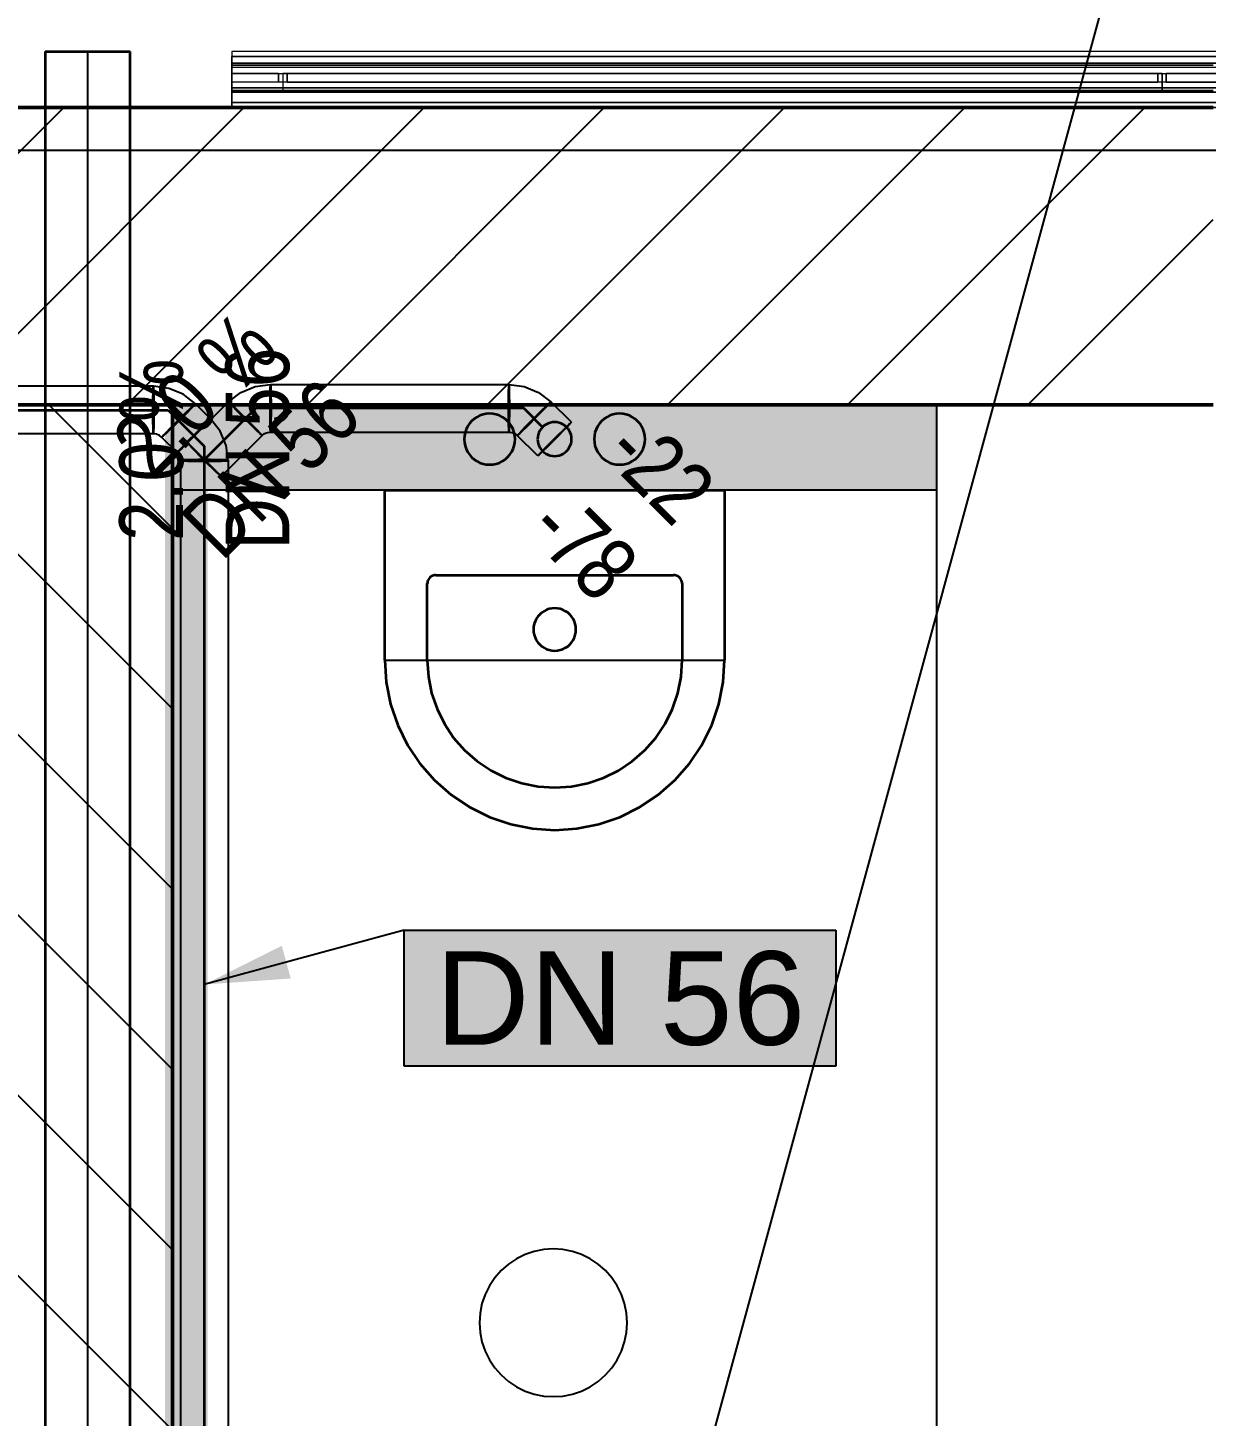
# Model space of a CAD drawing. Extents: x 0 to 756, y -25 to 420.
# Drawn here: x 257.2 to 284.95, y 352.78 to 385.45 of the extents above; entities that cross this region are included whole.
import ezdxf
from ezdxf.lldxf.tags import DXFTag

# ---------------------------------------------------------------- set-up
doc = ezdxf.new("R2010")
doc.units = 0
doc.layers.get('0').update_dxf_attribs({"lineweight": 25})
doc.layers.get('DEFPOINTS').update_dxf_attribs({"lineweight": 25})
for name, color, linetype, lineweight in [('A_Aussenwand', 7, 'Continuous', 25), ('A_Innenwand', 7, 'Continuous', 25), ('ALLGEMEIN01', 7, 'Continuous', 13), ('ALLGEMEIN03', 7, 'Continuous', 25), ('DESIGN', 7, 'Continuous', 18), ('L_Text', 7, 'Continuous', 25), ('VERSCHATTUNG', 7, 'Continuous', 13), ('WAND_HOLZ_NICHT_TRAGEND', 7, 'Continuous', 13), ('WAND_HOLZ_TRAGEND', 7, 'Continuous', 13), ('X_Text', 7, 'Continuous', 25)]:
    doc.layers.add(name, color=color, linetype=linetype, lineweight=lineweight)
for name, color, linetype, lineweight, true_color in [('A_Geschossdecke', 7, 'Continuous', 25, 0x008080), ('H_Heizung', 1, 'Continuous', 25, 0xff0000), ('L_Fortluft', 7, 'Continuous', 35, 0x993300), ('S_Einrichtung', 7, 'Continuous', 35, 0x9dff9d), ('S_Kaltwasser', 3, 'Continuous', 35, 0x00ff00), ('S_Schmutzwasser', 7, 'Continuous', 35, 0x808040), ('S_Warmwasser', 1, 'fein_strichliert', 35, 0xff0000)]:
    doc.layers.add(name, color=color, linetype=linetype, lineweight=lineweight, true_color=true_color)
doc.styles.get("Standard").update_dxf_attribs({"font": 'arial.ttf'})
tags = doc.linetypes.add('fein_strichliert', pattern=[4, 1, -2, 1]).pattern_tags.tags
tags[8:9] = [DXFTag(74, 4), DXFTag(75, 0), DXFTag(340, '0'), DXFTag(46, 0.0), DXFTag(50, 0.0), DXFTag(44, 0.0), DXFTag(45, 0.0)]
tags[6:7] = [DXFTag(74, 4), DXFTag(75, 0), DXFTag(340, '0'), DXFTag(46, 0.0), DXFTag(50, 0.0), DXFTag(44, 0.0), DXFTag(45, 0.0)]
tags[4:5] = [DXFTag(74, 4), DXFTag(75, 0), DXFTag(340, '0'), DXFTag(46, 0.0), DXFTag(50, 0.0), DXFTag(44, 0.0), DXFTag(45, 0.0)]
tags = doc.linetypes.add('STRICHPUNKT2', pattern=[12.7, 6.35, -3.175, 0, -3.175]).pattern_tags.tags
tags[10:11] = [DXFTag(74, 4), DXFTag(75, 0), DXFTag(340, '0'), DXFTag(46, 0.0), DXFTag(50, 0.0), DXFTag(44, 0.0), DXFTag(45, 0.0)]
tags[8:9] = [DXFTag(74, 4), DXFTag(75, 0), DXFTag(340, '0'), DXFTag(46, 0.0), DXFTag(50, 0.0), DXFTag(44, 0.0), DXFTag(45, 0.0)]
tags[6:7] = [DXFTag(74, 4), DXFTag(75, 0), DXFTag(340, '0'), DXFTag(46, 0.0), DXFTag(50, 0.0), DXFTag(44, 0.0), DXFTag(45, 0.0)]
tags[4:5] = [DXFTag(74, 4), DXFTag(75, 0), DXFTag(340, '0'), DXFTag(46, 0.0), DXFTag(50, 0.0), DXFTag(44, 0.0), DXFTag(45, 0.0)]

# ---------------------------------------------------------------- blocks, each defined once
blk = doc.blocks.new('Referenz-A0T78P30OY')
at = {"layer": 'ALLGEMEIN01', "color": 0, "lineweight": -2}
for p, q in [((273.607, 374.574), (265.607, 374.574)), ((265.607, 374.574), (265.607, 370.574)), ((273.607, 370.574), (273.607, 374.574)), ((265.607, 370.574), (273.607, 370.574)), ((268.908, 356.584), (268.704, 356.483)), ((269.124, 356.657), (268.908, 356.584)), ((269.347, 356.701), (269.124, 356.657)), ((269.574, 356.716), (269.347, 356.701)), ((269.801, 356.701), (269.574, 356.716)), ((270.024, 356.657), (269.801, 356.701)), ((270.239, 356.584), (270.024, 356.657)), ((270.443, 356.483), (270.239, 356.584)), ((268.344, 356.207), (268.194, 356.036)), ((268.515, 356.357), (268.344, 356.207)), ((268.704, 356.483), (268.515, 356.357)), ((270.632, 356.357), (270.443, 356.483)), ((270.803, 356.207), (270.632, 356.357)), ((270.953, 356.036), (270.803, 356.207)), ((268.068, 355.847), (267.968, 355.643)), ((268.194, 356.036), (268.068, 355.847)), ((271.079, 355.847), (270.953, 356.036)), ((271.18, 355.643), (271.079, 355.847)), ((267.968, 355.643), (267.894, 355.428)), ((271.253, 355.428), (271.18, 355.643)), ((267.85, 355.205), (267.835, 354.978)), ((267.894, 355.428), (267.85, 355.205)), ((271.297, 355.205), (271.253, 355.428)), ((271.312, 354.978), (271.297, 355.205)), ((267.835, 354.978), (267.85, 354.751)), ((271.297, 354.751), (271.312, 354.978)), ((267.85, 354.751), (267.894, 354.528)), ((271.253, 354.528), (271.297, 354.751)), ((267.894, 354.528), (267.968, 354.313)), ((267.968, 354.313), (268.068, 354.109)), ((271.079, 354.109), (271.18, 354.313)), ((271.18, 354.313), (271.253, 354.528)), ((268.068, 354.109), (268.194, 353.92)), ((268.194, 353.92), (268.344, 353.749)), ((270.803, 353.749), (270.953, 353.92)), ((270.953, 353.92), (271.079, 354.109)), ((268.344, 353.749), (268.515, 353.599)), ((268.515, 353.599), (268.704, 353.472)), ((270.443, 353.472), (270.632, 353.599)), ((270.632, 353.599), (270.803, 353.749)), ((268.704, 353.472), (268.908, 353.372)), ((268.908, 353.372), (269.124, 353.299)), ((269.124, 353.299), (269.347, 353.254)), ((269.347, 353.254), (269.574, 353.24)), ((269.574, 353.24), (269.801, 353.254)), ((269.801, 353.254), (270.024, 353.299)), ((270.024, 353.299), (270.239, 353.372)), ((270.239, 353.372), (270.443, 353.472))]:
    blk.add_line(p, q, dxfattribs=at)
at = {"layer": 'ALLGEMEIN03', "color": 0, "lineweight": -2}
for p, q in [((260.607, 376.578), (278.607, 376.578)), ((278.607, 351.978), (278.607, 376.578)), ((260.61, 374.58), (260.607, 374.578)), ((260.607, 374.578), (278.607, 374.578))]:
    blk.add_line(p, q, dxfattribs=at)
at = {"layer": 'DEFPOINTS', "color": 0, "linetype": 'Continuous', "lineweight": -2, "ltscale": 0.25}
blk.add_line((260.607, 376.578), (260.607, 376.578), dxfattribs=at)
blk.add_line((260.607, 376.578), (260.607, 376.578), dxfattribs=at)
blk.add_line((260.607, 376.578), (260.607, 376.578), dxfattribs=at)
blk.add_line((260.607, 376.578), (260.607, 376.578), dxfattribs=at)
blk.add_line((260.607, 376.578), (260.607, 376.578), dxfattribs=at)
at = {"layer": 'DEFPOINTS', "color": 0, "linetype": 'Continuous', "lineweight": 18, "ltscale": 0.18}
for p, q in [((260.607, 376.578), (260.607, 376.578)), ((260.607, 376.578), (260.607, 376.578)), ((278.607, 376.578), (278.607, 376.578))]:
    blk.add_line(p, q, dxfattribs=at)
at = {"layer": 'DESIGN', "color": 0, "lineweight": -2}
for points in [[(278.607, 374.578), (260.607, 374.578), (260.607, 376.578)], [(278.607, 374.578), (278.607, 376.578), (260.607, 376.578)], [(278.607, 374.578), (278.607, 374.578), (260.607, 374.578)]]:
    blk.add_solid(points, dxfattribs=at)
at = {"layer": 'VERSCHATTUNG', "color": 0, "linetype": 'Continuous', "ltscale": 0.13}
for p, q in [((262.007, 384.898), (262.007, 383.698)), ((307.807, 384.898), (262.007, 384.898)), ((262.007, 384.898), (262.007, 384.898)), ((262.007, 384.898), (262.007, 384.898)), ((262.007, 384.898), (262.007, 384.898)), ((262.007, 384.898), (262.007, 384.778)), ((284.907, 384.898), (262.007, 384.898)), ((262.007, 384.778), (307.807, 384.778)), ((262.007, 383.578), (262.007, 384.778)), ((262.007, 384.778), (262.007, 384.778)), ((262.007, 384.778), (262.007, 384.778)), ((284.907, 384.778), (262.007, 384.778)), ((262.007, 384.618), (262.007, 383.938)), ((307.807, 384.618), (262.007, 384.618)), ((262.007, 384.618), (262.007, 384.618)), ((262.007, 384.618), (262.007, 384.378)), ((262.007, 384.618), (262.007, 384.618)), ((262.007, 384.618), (262.007, 384.618)), ((262.007, 384.618), (263.107, 384.618)), ((263.107, 384.618), (307.807, 384.618)), ((307.807, 384.898), (284.907, 384.898)), ((307.807, 384.778), (284.907, 384.778)), ((262.007, 384.578), (285.107, 384.578)), ((262.007, 383.978), (262.007, 384.578)), ((285.107, 384.578), (262.007, 384.578)), ((262.007, 384.578), (262.007, 383.978)), ((285.107, 384.578), (262.007, 384.578)), ((262.007, 384.578), (262.007, 384.578)), ((262.007, 383.978), (262.007, 384.578)), ((307.807, 384.518), (262.007, 384.518)), ((262.007, 384.518), (262.007, 384.378)), ((262.007, 384.518), (262.007, 384.518)), ((262.007, 384.518), (262.007, 384.038)), ((307.807, 384.518), (262.007, 384.518)), ((262.007, 384.378), (263.107, 384.378)), ((262.007, 384.378), (262.007, 384.378)), ((263.107, 384.378), (262.007, 384.378)), ((263.107, 384.378), (263.107, 384.178)), ((263.107, 384.378), (263.207, 384.378)), ((263.107, 384.278), (263.107, 384.378)), ((263.107, 384.378), (263.107, 384.378)), ((263.107, 384.378), (263.107, 384.378)), ((263.107, 384.378), (263.107, 384.378)), ((263.107, 384.378), (263.307, 384.378)), ((263.107, 384.178), (263.107, 384.278)), ((263.207, 384.378), (263.207, 383.978)), ((283.907, 384.378), (263.207, 384.378)), ((263.207, 384.378), (263.307, 384.378)), ((263.207, 384.378), (263.207, 384.378)), ((263.207, 384.378), (263.207, 383.978)), ((263.207, 384.378), (283.907, 384.378)), ((263.307, 384.378), (283.807, 384.378)), ((263.307, 384.178), (263.307, 384.378)), ((263.307, 384.378), (263.307, 384.278)), ((263.307, 384.378), (263.307, 384.378)), ((263.307, 384.378), (263.307, 384.378)), ((263.307, 384.378), (263.307, 384.378)), ((283.807, 384.378), (263.307, 384.378)), ((263.307, 384.278), (263.307, 384.178)), ((283.807, 384.378), (283.807, 384.178)), ((283.807, 384.278), (283.807, 384.378)), ((283.807, 384.378), (283.907, 384.378)), ((283.807, 384.378), (283.807, 384.378)), ((283.807, 384.378), (284.007, 384.378)), ((283.807, 384.378), (283.807, 384.378)), ((283.807, 384.378), (283.807, 384.378)), ((283.807, 384.178), (283.807, 384.278)), ((283.907, 383.978), (283.907, 384.378)), ((283.907, 384.378), (284.007, 384.378)), ((283.907, 384.378), (283.907, 383.978)), ((283.907, 384.378), (283.907, 384.378)), ((284.007, 384.378), (307.807, 384.378)), ((284.007, 384.178), (284.007, 384.378)), ((284.007, 384.378), (284.007, 384.278)), ((284.007, 384.378), (284.007, 384.378)), ((284.007, 384.378), (284.007, 384.378)), ((284.007, 384.378), (284.007, 384.378)), ((307.807, 384.378), (284.007, 384.378)), ((284.007, 384.278), (284.007, 384.178)), ((263.107, 384.178), (262.007, 384.178)), ((262.007, 384.178), (262.007, 384.038)), ((262.007, 384.178), (262.007, 383.938)), ((262.007, 384.178), (262.007, 384.178)), ((263.107, 384.178), (262.007, 384.178)), ((262.007, 384.038), (307.807, 384.038)), ((262.007, 384.038), (262.007, 384.038)), ((307.807, 384.038), (262.007, 384.038)), ((285.107, 383.978), (262.007, 383.978)), ((262.007, 383.978), (285.107, 383.978)), ((285.107, 383.978), (262.007, 383.978)), ((262.007, 383.978), (262.007, 383.978)), ((263.207, 384.178), (263.107, 384.178)), ((263.307, 384.178), (263.107, 384.178)), ((263.107, 384.178), (263.107, 384.178)), ((263.107, 384.178), (263.107, 384.178)), ((263.107, 384.178), (263.107, 384.178)), ((263.307, 384.178), (263.207, 384.178)), ((263.207, 383.978), (283.907, 383.978)), ((263.207, 383.978), (263.207, 383.978)), ((283.907, 383.978), (263.207, 383.978)), ((283.807, 384.178), (263.307, 384.178)), ((263.307, 384.178), (263.307, 384.178)), ((263.307, 384.178), (263.307, 384.178)), ((263.307, 384.178), (263.307, 384.178)), ((263.307, 384.178), (283.807, 384.178)), ((283.907, 384.178), (283.807, 384.178)), ((284.007, 384.178), (283.807, 384.178)), ((283.807, 384.178), (283.807, 384.178)), ((283.807, 384.178), (283.807, 384.178)), ((283.807, 384.178), (283.807, 384.178)), ((284.007, 384.178), (283.907, 384.178)), ((283.907, 383.978), (283.907, 383.978)), ((307.807, 384.178), (284.007, 384.178)), ((284.007, 384.178), (284.007, 384.178)), ((284.007, 384.178), (284.007, 384.178)), ((284.007, 384.178), (284.007, 384.178)), ((284.007, 384.178), (307.807, 384.178)), ((262.007, 383.938), (307.807, 383.938)), ((262.007, 383.938), (262.007, 383.938)), ((262.007, 383.938), (262.007, 383.938)), ((262.007, 383.938), (262.007, 383.938)), ((263.107, 383.938), (262.007, 383.938)), ((262.007, 383.698), (262.007, 383.578)), ((284.907, 383.698), (262.007, 383.698)), ((262.007, 383.698), (307.807, 383.698)), ((262.007, 383.698), (262.007, 383.698)), ((262.007, 383.698), (262.007, 383.698)), ((307.807, 383.938), (263.107, 383.938)), ((307.807, 383.698), (284.907, 383.698)), ((262.007, 383.578), (284.907, 383.578)), ((307.807, 383.578), (262.007, 383.578)), ((262.007, 383.578), (262.007, 383.578)), ((262.007, 383.578), (262.007, 383.578)), ((262.007, 383.578), (262.007, 383.578)), ((284.907, 383.578), (307.807, 383.578))]:
    blk.add_line(p, q, dxfattribs=at)
at = {"layer": 'WAND_HOLZ_NICHT_TRAGEND', "color": 0, "lineweight": 50}
for p, q in [((260.607, 376.578), (256.607, 376.578)), ((256.607, 376.578), (260.607, 376.578)), ((260.607, 260.978), (260.607, 376.578)), ((260.607, 376.578), (260.607, 260.978)), ((260.607, 376.578), (260.607, 376.578))]:
    blk.add_line(p, q, dxfattribs=at)
at = {"layer": 'WAND_HOLZ_TRAGEND', "color": 0, "lineweight": 50}
for p, q in [((285.107, 383.578), (232.107, 383.578)), ((285.107, 383.578), (232.107, 383.578)), ((232.107, 376.578), (285.107, 376.578)), ((232.107, 376.578), (285.107, 376.578))]:
    blk.add_line(p, q, dxfattribs=at)
blk = doc.blocks.new('Wand-A0T78P34OY', base_point=(118.607, 376.578))
at = {"color": 0, "linetype": 'ByBlock', "lineweight": -2, "ltscale": 0.25}
for p, q in [((232.107, 383.578), (285.107, 383.578)), ((260.607, 376.578), (285.107, 376.578))]:
    blk.add_line(p, q, dxfattribs=at)
at = {"color": 0, "lineweight": -2}
for p, q in [((251.047, 376.578), (258.047, 383.578)), ((255.29, 376.578), (262.29, 383.578)), ((259.532, 376.578), (266.532, 383.578)), ((263.775, 376.578), (270.775, 383.578)), ((268.018, 376.578), (275.018, 383.578)), ((272.26, 376.578), (279.26, 383.578)), ((276.503, 376.578), (283.503, 383.578)), ((280.746, 376.578), (285.107, 380.939))]:
    blk.add_line(p, q, dxfattribs=at)
blk = doc.blocks.new('Wand-A0T78P4COY', base_point=(256.607, 260.978))
at = {"color": 0, "lineweight": -2}
for p, q in [((257.696, 376.578), (260.607, 373.667)), ((256.607, 373.424), (260.607, 369.424)), ((256.607, 369.182), (260.607, 365.182)), ((256.607, 364.939), (260.607, 360.939)), ((256.607, 360.696), (260.607, 356.696)), ((256.607, 356.454), (260.607, 352.454))]:
    blk.add_line(p, q, dxfattribs=at)
at = {"color": 0, "linetype": 'ByBlock', "lineweight": -2, "ltscale": 0.25}
blk.add_line((260.607, 376.578), (260.607, 260.978), dxfattribs=at)
blk = doc.blocks.new('Geschossdecke-A0T78P4UOY', base_point=(119.607, 24.521))
at = {"color": 0, "linetype": 'ByBlock', "lineweight": -2, "ltscale": 0.25}
blk.add_line((119.607, 382.578), (397.607, 382.578), dxfattribs=at)
blk = doc.blocks.new('Bauteilbeschriftung-A0T78P6YOY', base_point=(265.707, 324.378))
at = {"color": 0, "linetype": 'ByBlock', "lineweight": -2, "ltscale": 0.25}
blk.add_line((286.257, 399.77), (265.707, 324.378), dxfattribs=at)
blk = doc.blocks.new('Wickelfalzrohr-A0T78P7GOY', base_point=(257.607, 325.178))
at = {"color": 0, "linetype": 'ByBlock', "lineweight": -2, "ltscale": 0.35}
for p, q in [((257.607, 384.898), (257.607, 325.178)), ((257.607, 384.898), (258.193, 384.898)), ((258.193, 384.898), (259.021, 384.898)), ((259.021, 384.898), (259.607, 384.898)), ((259.607, 325.178), (259.607, 384.898)), ((257.607, 325.178), (258.193, 325.178)), ((258.193, 325.178), (259.021, 325.178)), ((259.021, 325.178), (259.607, 325.178))]:
    blk.add_line(p, q, dxfattribs=at)
at = {"color": 0, "linetype": 'STRICHPUNKT2', "lineweight": 25, "ltscale": 0.25}
blk.add_line((258.607, 384.898), (258.607, 325.178), dxfattribs=at)
blk = doc.blocks.new('Waschtisch-A0T78P9OOY', base_point=(265.607, 366.574))
at = {"color": 0, "linetype": 'ByBlock', "lineweight": -2, "ltscale": 0.35}
for p, q in [((265.607, 370.574), (265.607, 374.574)), ((265.607, 374.574), (273.607, 374.574)), ((273.607, 374.574), (273.607, 370.574)), ((266.666, 372.515), (266.649, 372.495)), ((266.685, 372.532), (266.666, 372.515)), ((266.707, 372.547), (266.685, 372.532)), ((266.731, 372.558), (266.707, 372.547)), ((266.755, 372.567), (266.731, 372.558)), ((266.781, 372.572), (266.755, 372.567)), ((266.807, 372.574), (266.781, 372.572)), ((266.807, 372.574), (272.407, 372.574)), ((272.433, 372.572), (272.407, 372.574)), ((272.459, 372.567), (272.433, 372.572)), ((272.484, 372.558), (272.459, 372.567)), ((272.507, 372.547), (272.484, 372.558)), ((272.529, 372.532), (272.507, 372.547)), ((272.549, 372.515), (272.529, 372.532)), ((272.566, 372.495), (272.549, 372.515)), ((266.609, 372.4), (266.607, 372.374)), ((266.607, 370.574), (266.607, 372.374)), ((266.614, 372.425), (266.609, 372.4)), ((266.622, 372.45), (266.614, 372.425)), ((266.634, 372.474), (266.622, 372.45)), ((266.649, 372.495), (266.634, 372.474)), ((272.58, 372.474), (272.566, 372.495)), ((272.592, 372.45), (272.58, 372.474)), ((272.6, 372.425), (272.592, 372.45)), ((272.605, 372.4), (272.6, 372.425)), ((272.607, 372.374), (272.605, 372.4)), ((272.607, 372.374), (272.607, 370.574)), ((269.174, 371.544), (269.145, 371.485)), ((269.211, 371.598), (269.174, 371.544)), ((269.254, 371.647), (269.211, 371.598)), ((269.303, 371.69), (269.254, 371.647)), ((269.357, 371.727), (269.303, 371.69)), ((269.416, 371.755), (269.357, 371.727)), ((269.478, 371.776), (269.416, 371.755)), ((269.542, 371.789), (269.478, 371.776)), ((269.607, 371.794), (269.542, 371.789)), ((269.672, 371.789), (269.607, 371.794)), ((269.737, 371.776), (269.672, 371.789)), ((269.799, 371.755), (269.737, 371.776)), ((269.857, 371.727), (269.799, 371.755)), ((269.912, 371.69), (269.857, 371.727)), ((269.961, 371.647), (269.912, 371.69)), ((270.004, 371.598), (269.961, 371.647)), ((270.04, 371.544), (270.004, 371.598)), ((270.069, 371.485), (270.04, 371.544)), ((269.111, 371.359), (269.107, 371.294)), ((269.107, 371.294), (269.111, 371.228)), ((269.124, 371.423), (269.111, 371.359)), ((269.111, 371.228), (269.124, 371.164)), ((269.145, 371.485), (269.124, 371.423)), ((270.09, 371.423), (270.069, 371.485)), ((270.103, 371.359), (270.09, 371.423)), ((270.09, 371.164), (270.103, 371.228)), ((270.107, 371.294), (270.103, 371.359)), ((270.103, 371.228), (270.107, 371.294)), ((269.124, 371.164), (269.145, 371.102)), ((269.145, 371.102), (269.174, 371.044)), ((269.174, 371.044), (269.211, 370.989)), ((269.211, 370.989), (269.254, 370.94)), ((269.254, 370.94), (269.303, 370.897)), ((269.303, 370.897), (269.357, 370.86)), ((269.857, 370.86), (269.912, 370.897)), ((269.912, 370.897), (269.961, 370.94)), ((269.961, 370.94), (270.004, 370.989)), ((270.004, 370.989), (270.04, 371.044)), ((270.04, 371.044), (270.069, 371.102)), ((270.069, 371.102), (270.09, 371.164)), ((265.607, 370.574), (265.641, 370.051)), ((266.607, 370.574), (266.633, 370.182)), ((269.357, 370.86), (269.416, 370.832)), ((269.416, 370.832), (269.478, 370.811)), ((269.478, 370.811), (269.542, 370.798)), ((269.542, 370.798), (269.607, 370.794)), ((269.607, 370.794), (269.672, 370.798)), ((269.672, 370.798), (269.737, 370.811)), ((269.737, 370.811), (269.799, 370.832)), ((269.799, 370.832), (269.857, 370.86)), ((272.582, 370.182), (272.607, 370.574)), ((273.573, 370.051), (273.607, 370.574)), ((265.641, 370.051), (265.743, 369.538)), ((266.633, 370.182), (266.709, 369.797)), ((272.505, 369.797), (272.582, 370.182)), ((273.471, 369.538), (273.573, 370.051)), ((266.709, 369.797), (266.836, 369.425)), ((272.379, 369.425), (272.505, 369.797)), ((265.743, 369.538), (265.912, 369.043)), ((266.836, 369.425), (267.009, 369.074)), ((272.205, 369.074), (272.379, 369.425)), ((273.303, 369.043), (273.471, 369.538)), ((265.912, 369.043), (266.143, 368.574)), ((267.009, 369.074), (267.227, 368.747)), ((271.987, 368.747), (272.205, 369.074)), ((273.071, 368.574), (273.303, 369.043)), ((267.227, 368.747), (267.486, 368.452)), ((271.729, 368.452), (271.987, 368.747)), ((266.143, 368.574), (266.434, 368.138)), ((267.486, 368.452), (267.781, 368.193)), ((271.433, 368.193), (271.729, 368.452)), ((272.781, 368.138), (273.071, 368.574)), ((266.434, 368.138), (266.779, 367.745)), ((267.781, 368.193), (268.107, 367.975)), ((268.107, 367.975), (268.459, 367.802)), ((270.755, 367.802), (271.107, 367.975)), ((271.107, 367.975), (271.433, 368.193)), ((272.436, 367.745), (272.781, 368.138)), ((266.779, 367.745), (267.172, 367.4)), ((268.459, 367.802), (268.831, 367.676)), ((268.831, 367.676), (269.216, 367.599)), ((269.999, 367.599), (270.384, 367.676)), ((270.384, 367.676), (270.755, 367.802)), ((272.042, 367.4), (272.436, 367.745)), ((267.172, 367.4), (267.607, 367.109)), ((269.216, 367.599), (269.607, 367.574)), ((269.607, 367.574), (269.999, 367.599)), ((271.607, 367.109), (272.042, 367.4)), ((267.607, 367.109), (268.076, 366.878)), ((271.138, 366.878), (271.607, 367.109)), ((268.076, 366.878), (268.572, 366.71)), ((268.572, 366.71), (269.085, 366.608)), ((270.129, 366.608), (270.642, 366.71)), ((270.642, 366.71), (271.138, 366.878)), ((269.085, 366.608), (269.607, 366.574)), ((269.607, 366.574), (270.129, 366.608))]:
    blk.add_line(p, q, dxfattribs=at)
blk = doc.blocks.new('Anschluss-Element-A0T78P9QOY', base_point=(270.534, 375.174))
at = {"color": 0, "lineweight": -2}
for p, q in [((270.658, 376.139), (270.615, 376.074)), ((270.71, 376.198), (270.658, 376.139)), ((270.769, 376.25), (270.71, 376.198)), ((270.834, 376.293), (270.769, 376.25)), ((270.905, 376.328), (270.834, 376.293)), ((270.979, 376.353), (270.905, 376.328)), ((271.056, 376.368), (270.979, 376.353)), ((271.134, 376.374), (271.056, 376.368)), ((271.213, 376.368), (271.134, 376.374)), ((271.29, 376.353), (271.213, 376.368)), ((271.364, 376.328), (271.29, 376.353)), ((271.434, 376.293), (271.364, 376.328)), ((271.5, 376.25), (271.434, 376.293)), ((271.559, 376.198), (271.5, 376.25)), ((271.61, 376.139), (271.559, 376.198)), ((271.654, 376.074), (271.61, 376.139)), ((270.54, 375.852), (270.534, 375.774)), ((270.555, 375.929), (270.54, 375.852)), ((270.58, 376.003), (270.555, 375.929)), ((270.615, 376.074), (270.58, 376.003)), ((271.689, 376.003), (271.654, 376.074)), ((271.714, 375.929), (271.689, 376.003)), ((271.729, 375.852), (271.714, 375.929)), ((271.734, 375.774), (271.729, 375.852)), ((270.534, 375.774), (270.54, 375.695)), ((270.54, 375.695), (270.555, 375.618)), ((270.555, 375.618), (270.58, 375.544)), ((270.58, 375.544), (270.615, 375.474)), ((270.615, 375.474), (270.658, 375.408)), ((271.61, 375.408), (271.654, 375.474)), ((271.654, 375.474), (271.689, 375.544)), ((271.689, 375.544), (271.714, 375.618)), ((271.714, 375.618), (271.729, 375.695)), ((271.729, 375.695), (271.734, 375.774)), ((270.658, 375.408), (270.71, 375.349)), ((270.71, 375.349), (270.769, 375.298)), ((270.769, 375.298), (270.834, 375.254)), ((270.834, 375.254), (270.905, 375.219)), ((270.905, 375.219), (270.979, 375.194)), ((270.979, 375.194), (271.056, 375.179)), ((271.056, 375.179), (271.134, 375.174)), ((271.134, 375.174), (271.213, 375.179)), ((271.213, 375.179), (271.29, 375.194)), ((271.29, 375.194), (271.364, 375.219)), ((271.364, 375.219), (271.434, 375.254)), ((271.434, 375.254), (271.5, 375.298)), ((271.5, 375.298), (271.559, 375.349)), ((271.559, 375.349), (271.61, 375.408))]:
    blk.add_line(p, q, dxfattribs=at)
blk = doc.blocks.new('Anschluss-Element-A0T78P9SOY', base_point=(267.474, 375.174))
at = {"color": 0, "linetype": 'Continuous', "lineweight": -2, "ltscale": 0.35}
for p, q in [((267.598, 376.139), (267.555, 376.074)), ((267.65, 376.198), (267.598, 376.139)), ((267.709, 376.25), (267.65, 376.198)), ((267.774, 376.293), (267.709, 376.25)), ((267.845, 376.328), (267.774, 376.293)), ((267.919, 376.353), (267.845, 376.328)), ((267.996, 376.368), (267.919, 376.353)), ((268.074, 376.374), (267.996, 376.368)), ((268.153, 376.368), (268.074, 376.374)), ((268.23, 376.353), (268.153, 376.368)), ((268.304, 376.328), (268.23, 376.353)), ((268.374, 376.293), (268.304, 376.328)), ((268.44, 376.25), (268.374, 376.293)), ((268.499, 376.198), (268.44, 376.25)), ((268.55, 376.139), (268.499, 376.198)), ((268.594, 376.074), (268.55, 376.139)), ((267.48, 375.852), (267.474, 375.774)), ((267.495, 375.929), (267.48, 375.852)), ((267.52, 376.003), (267.495, 375.929)), ((267.555, 376.074), (267.52, 376.003)), ((268.629, 376.003), (268.594, 376.074)), ((268.654, 375.929), (268.629, 376.003)), ((268.669, 375.852), (268.654, 375.929)), ((268.674, 375.774), (268.669, 375.852)), ((267.474, 375.774), (267.48, 375.695)), ((267.48, 375.695), (267.495, 375.618)), ((267.495, 375.618), (267.52, 375.544)), ((267.52, 375.544), (267.555, 375.474)), ((267.555, 375.474), (267.598, 375.408)), ((268.55, 375.408), (268.594, 375.474)), ((268.594, 375.474), (268.629, 375.544)), ((268.629, 375.544), (268.654, 375.618)), ((268.654, 375.618), (268.669, 375.695)), ((268.669, 375.695), (268.674, 375.774)), ((267.598, 375.408), (267.65, 375.349)), ((267.65, 375.349), (267.709, 375.298)), ((267.709, 375.298), (267.774, 375.254)), ((267.774, 375.254), (267.845, 375.219)), ((267.845, 375.219), (267.919, 375.194)), ((267.919, 375.194), (267.996, 375.179)), ((267.996, 375.179), (268.074, 375.174)), ((268.074, 375.174), (268.153, 375.179)), ((268.153, 375.179), (268.23, 375.194)), ((268.23, 375.194), (268.304, 375.219)), ((268.304, 375.219), (268.374, 375.254)), ((268.374, 375.254), (268.44, 375.298)), ((268.44, 375.298), (268.499, 375.349)), ((268.499, 375.349), (268.55, 375.408))]:
    blk.add_line(p, q, dxfattribs=at)
blk = doc.blocks.new('Anschluss-Element-A0T78P9UOY', base_point=(269.204, 375.374))
at = {"color": 0, "lineweight": -2}
for p, q in [((269.404, 376.12), (269.361, 376.091)), ((269.451, 376.143), (269.404, 376.12)), ((269.501, 376.16), (269.451, 376.143)), ((269.552, 376.17), (269.501, 376.16)), ((269.604, 376.174), (269.552, 376.17)), ((269.657, 376.17), (269.604, 376.174)), ((269.708, 376.16), (269.657, 376.17)), ((269.757, 376.143), (269.708, 376.16)), ((269.804, 376.12), (269.757, 376.143)), ((269.848, 376.091), (269.804, 376.12)), ((269.208, 375.826), (269.204, 375.774)), ((269.218, 375.877), (269.208, 375.826)), ((269.235, 375.927), (269.218, 375.877)), ((269.258, 375.974), (269.235, 375.927)), ((269.287, 376.017), (269.258, 375.974)), ((269.322, 376.056), (269.287, 376.017)), ((269.361, 376.091), (269.322, 376.056)), ((269.887, 376.056), (269.848, 376.091)), ((269.922, 376.017), (269.887, 376.056)), ((269.951, 375.974), (269.922, 376.017)), ((269.974, 375.927), (269.951, 375.974)), ((269.991, 375.877), (269.974, 375.927)), ((270.001, 375.826), (269.991, 375.877)), ((270.004, 375.774), (270.001, 375.826)), ((269.204, 375.774), (269.208, 375.721)), ((269.208, 375.721), (269.218, 375.67)), ((269.218, 375.67), (269.235, 375.62)), ((269.235, 375.62), (269.258, 375.574)), ((269.258, 375.574), (269.287, 375.53)), ((269.287, 375.53), (269.322, 375.491)), ((269.322, 375.491), (269.361, 375.456)), ((269.361, 375.456), (269.404, 375.427)), ((269.804, 375.427), (269.848, 375.456)), ((269.848, 375.456), (269.887, 375.491)), ((269.887, 375.491), (269.922, 375.53)), ((269.922, 375.53), (269.951, 375.574)), ((269.951, 375.574), (269.974, 375.62)), ((269.974, 375.62), (269.991, 375.67)), ((269.991, 375.67), (270.001, 375.721)), ((270.001, 375.721), (270.004, 375.774)), ((269.404, 375.427), (269.451, 375.404)), ((269.451, 375.404), (269.501, 375.387)), ((269.501, 375.387), (269.552, 375.377)), ((269.552, 375.377), (269.604, 375.374)), ((269.604, 375.374), (269.657, 375.377)), ((269.657, 375.377), (269.708, 375.387)), ((269.708, 375.387), (269.757, 375.404)), ((269.757, 375.404), (269.804, 375.427))]:
    blk.add_line(p, q, dxfattribs=at)
blk = doc.blocks.new('Abwasserleitung-A0T78PAMOY', base_point=(261.356, 375.289))
at = {"color": 0, "linetype": 'ByBlock', "lineweight": -2, "ltscale": 0.35}
for p, q in [((262.569, 376.501), (261.356, 375.289)), ((268.876, 376.501), (262.569, 376.501)), ((269.322, 376.056), (268.876, 376.501))]:
    blk.add_line(p, q, dxfattribs=at)
blk = doc.blocks.new('Abwasserleitung-A0T78PAOOY', base_point=(247.887, 375.289))
at = {"color": 0, "linetype": 'ByBlock', "lineweight": -2, "ltscale": 0.35}
for p, q in [((247.887, 376.056), (248.288, 376.457)), ((248.288, 376.457), (260.506, 376.457)), ((260.506, 376.457), (261.356, 375.606)), ((261.356, 375.606), (261.356, 375.289))]:
    blk.add_line(p, q, dxfattribs=at)
blk = doc.blocks.new('Distributor Abwasserleitung-A0T78PAQOY', base_point=(261.213, 375.003))
at = {"color": 0, "lineweight": 13}
blk.add_line((261.356, 375.289), (261.356, 375.289), dxfattribs=at)
blk = doc.blocks.new('Abwasserleitung-A0T78PASOY', base_point=(261.356, 322.083))
at = {"color": 0, "linetype": 'ByBlock', "lineweight": -2, "ltscale": 0.35}
for p, q in [((261.356, 375.289), (261.356, 322.853)), ((261.356, 322.853), (262.126, 322.084))]:
    blk.add_line(p, q, dxfattribs=at)
blk = doc.blocks.new('Bauteilbeschriftung-A0T78PAUOY', base_point=(261.356, 361.02))
at = {"color": 0, "linetype": 'ByBlock', "lineweight": -2, "ltscale": 0.25}
blk.add_line((266.06, 364.22), (261.356, 362.94), dxfattribs=at)
at = {"color": 0, "lineweight": -2}
for p, q in [((266.06, 364.22), (276.228, 364.22)), ((266.06, 361.02), (266.06, 364.22)), ((276.228, 364.22), (276.228, 361.02)), ((276.228, 361.02), (266.06, 361.02))]:
    blk.add_line(p, q, dxfattribs=at)
at = {"color": 7, "linetype": 'ByBlock', "lineweight": -2, "ltscale": 0.25, "true_color": 0xffffff}
for points in [[(266.06, 361.02), (276.228, 361.02), (266.06, 364.22)], [(276.228, 361.02), (266.06, 364.22), (276.228, 364.22)]]:
    blk.add_solid(points, dxfattribs=at)
at = {"color": 0, "linetype": 'ByBlock', "lineweight": -2, "ltscale": 0.25}
for points in [[(263.391, 363.079), (261.635, 363.079), (263.181, 363.851)], [(261.356, 362.94), (263.391, 363.079), (261.635, 363.079)]]:
    blk.add_solid(points, dxfattribs=at)
at = {"color": 0, "linetype": 'ByBlock', "lineweight": -2, "ltscale": 0.25, "insert": (266.794, 363.72), "char_height": 2.2, "attachment_point": 1}
blk.add_mtext('{\\fArial;DN 56}', dxfattribs=at)
blk = doc.blocks.new('Abwasser Schnellansicht-A0T78PECOY', base_point=(242.887, 319.448))
at = {"color": 0, "linetype": 'ByBlock', "lineweight": -2, "ltscale": 0.25}
for p, q in [((260.158, 377.017), (248.635, 377.017)), ((260.148, 376.741), (260.15, 376.856)), ((260.15, 376.853), (260.148, 376.737)), ((260.15, 376.856), (260.153, 376.944)), ((260.152, 376.942), (260.15, 376.853)), ((260.155, 376.998), (260.152, 376.942)), ((260.153, 376.944), (260.155, 376.999)), ((260.155, 376.999), (260.158, 377.017)), ((260.158, 377.017), (260.155, 376.998)), ((260.158, 377.017), (260.161, 376.996)), ((260.52, 376.969), (260.158, 377.017)), ((260.161, 376.998), (260.158, 377.017)), ((260.164, 376.942), (260.161, 376.998)), ((260.161, 376.996), (260.164, 376.939)), ((260.166, 376.853), (260.164, 376.942)), ((260.164, 376.939), (260.166, 376.849)), ((260.168, 376.737), (260.166, 376.853)), ((260.166, 376.849), (260.168, 376.733)), ((260.858, 376.829), (260.52, 376.969)), ((261.148, 376.607), (260.858, 376.829)), ((261.927, 376.652), (262.217, 376.874)), ((262.217, 376.874), (262.554, 377.014)), ((262.554, 377.014), (262.917, 377.061)), ((262.907, 376.781), (262.906, 376.646)), ((262.906, 376.642), (262.907, 376.777)), ((262.909, 376.897), (262.907, 376.781)), ((262.907, 376.777), (262.909, 376.894)), ((262.911, 376.986), (262.909, 376.897)), ((262.909, 376.894), (262.911, 376.984)), ((262.914, 377.042), (262.911, 376.986)), ((262.911, 376.984), (262.914, 377.041)), ((262.914, 377.041), (262.917, 377.061)), ((262.917, 377.061), (262.914, 377.042)), ((262.917, 377.061), (262.919, 377.044)), ((262.92, 377.042), (262.917, 377.061)), ((262.917, 377.061), (268.529, 377.061)), ((262.919, 377.044), (262.922, 376.989)), ((262.922, 376.986), (262.92, 377.042)), ((262.922, 376.989), (262.925, 376.901)), ((262.925, 376.897), (262.922, 376.986)), ((262.925, 376.901), (262.926, 376.785)), ((262.926, 376.781), (262.925, 376.897)), ((262.926, 376.785), (262.927, 376.651)), ((262.927, 376.646), (262.926, 376.781)), ((268.518, 376.651), (268.519, 376.785)), ((268.519, 376.781), (268.518, 376.646)), ((268.519, 376.785), (268.521, 376.901)), ((268.521, 376.897), (268.519, 376.781)), ((268.521, 376.901), (268.523, 376.989)), ((268.523, 376.986), (268.521, 376.897)), ((268.523, 376.989), (268.526, 377.044)), ((268.526, 377.042), (268.523, 376.986)), ((268.526, 377.044), (268.529, 377.061)), ((268.529, 377.061), (268.526, 377.042)), ((268.529, 377.061), (268.532, 377.041)), ((268.529, 377.061), (268.891, 377.014)), ((268.532, 377.042), (268.529, 377.061)), ((268.534, 376.986), (268.532, 377.042)), ((268.532, 377.041), (268.534, 376.984)), ((268.537, 376.897), (268.534, 376.986)), ((268.534, 376.984), (268.537, 376.894)), ((268.538, 376.781), (268.537, 376.897)), ((268.537, 376.894), (268.538, 376.777)), ((268.539, 376.646), (268.538, 376.781)), ((268.538, 376.777), (268.539, 376.642)), ((268.891, 377.014), (269.228, 376.874)), ((269.228, 376.874), (269.518, 376.652)), ((260.147, 376.606), (260.148, 376.741)), ((260.148, 376.737), (260.147, 376.602)), ((260.147, 376.461), (260.147, 376.606)), ((260.147, 376.602), (260.147, 376.457)), ((260.147, 376.316), (260.147, 376.461)), ((260.147, 376.457), (260.147, 376.312)), ((260.169, 376.602), (260.168, 376.737)), ((260.168, 376.733), (260.169, 376.597)), ((260.169, 376.457), (260.169, 376.602)), ((260.169, 376.597), (260.169, 376.452)), ((260.169, 376.312), (260.169, 376.457)), ((260.169, 376.452), (260.169, 376.307)), ((260.94, 376.413), (261.024, 376.494)), ((261.026, 376.496), (260.943, 376.416)), ((260.957, 376.402), (261.037, 376.485)), ((261.04, 376.488), (260.959, 376.405)), ((260.96, 375.685), (261.927, 376.652)), ((261.024, 376.494), (261.089, 376.556)), ((261.091, 376.558), (261.026, 376.496)), ((261.037, 376.485), (261.099, 376.55)), ((261.1, 376.551), (261.04, 376.488)), ((261.089, 376.556), (261.131, 376.594)), ((261.132, 376.595), (261.091, 376.558)), ((261.099, 376.55), (261.136, 376.591)), ((261.137, 376.592), (261.1, 376.551)), ((261.131, 376.594), (261.148, 376.607)), ((261.148, 376.607), (261.132, 376.595)), ((261.136, 376.591), (261.148, 376.607)), ((261.148, 376.607), (261.137, 376.592)), ((261.506, 376.248), (261.148, 376.607)), ((261.938, 376.637), (261.927, 376.652)), ((261.927, 376.652), (261.943, 376.639)), ((261.943, 376.64), (261.927, 376.652)), ((261.927, 376.652), (261.938, 376.636)), ((261.974, 376.596), (261.938, 376.637)), ((261.938, 376.636), (261.976, 376.594)), ((261.984, 376.602), (261.943, 376.64)), ((261.943, 376.639), (261.986, 376.601)), ((262.035, 376.532), (261.974, 376.596)), ((261.976, 376.594), (262.037, 376.53)), ((262.049, 376.541), (261.984, 376.602)), ((261.986, 376.601), (262.051, 376.539)), ((262.115, 376.45), (262.035, 376.532)), ((262.037, 376.53), (262.118, 376.447)), ((262.132, 376.46), (262.049, 376.541)), ((262.051, 376.539), (262.135, 376.458)), ((262.21, 376.354), (262.115, 376.45)), ((262.118, 376.447), (262.213, 376.35)), ((262.228, 376.366), (262.132, 376.46)), ((262.135, 376.458), (262.231, 376.363)), ((262.906, 376.646), (262.905, 376.501)), ((262.905, 376.497), (262.906, 376.642)), ((262.905, 376.501), (262.906, 376.357)), ((262.906, 376.352), (262.905, 376.497)), ((262.927, 376.651), (262.928, 376.506)), ((262.928, 376.501), (262.927, 376.646)), ((262.928, 376.506), (262.927, 376.361)), ((262.927, 376.357), (262.928, 376.501)), ((268.517, 376.506), (268.518, 376.651)), ((268.518, 376.646), (268.517, 376.501)), ((268.518, 376.361), (268.517, 376.506)), ((268.517, 376.501), (268.518, 376.357)), ((268.54, 376.501), (268.539, 376.646)), ((268.539, 376.642), (268.54, 376.497)), ((268.539, 376.357), (268.54, 376.501)), ((268.54, 376.497), (268.539, 376.352)), ((269.214, 376.363), (269.311, 376.458)), ((269.217, 376.366), (269.313, 376.46)), ((269.327, 376.447), (269.233, 376.35)), ((269.33, 376.45), (269.236, 376.354)), ((269.311, 376.458), (269.394, 376.539)), ((269.313, 376.46), (269.397, 376.541)), ((269.408, 376.53), (269.327, 376.447)), ((269.41, 376.532), (269.33, 376.45)), ((269.394, 376.539), (269.46, 376.601)), ((269.397, 376.541), (269.461, 376.602)), ((269.469, 376.594), (269.408, 376.53)), ((269.471, 376.596), (269.41, 376.532)), ((269.46, 376.601), (269.502, 376.639)), ((269.461, 376.602), (269.503, 376.64)), ((269.507, 376.636), (269.469, 376.594)), ((269.508, 376.637), (269.471, 376.596)), ((269.502, 376.639), (269.518, 376.652)), ((269.503, 376.64), (269.518, 376.652)), ((269.518, 376.652), (269.507, 376.636)), ((269.518, 376.652), (269.508, 376.637)), ((270, 376.169), (269.518, 376.652)), ((260.148, 376.181), (260.147, 376.316)), ((260.147, 376.312), (260.148, 376.177)), ((260.15, 376.064), (260.148, 376.181)), ((260.148, 376.177), (260.15, 376.061)), ((260.166, 376.061), (260.168, 376.177)), ((260.168, 376.173), (260.166, 376.057)), ((260.168, 376.177), (260.169, 376.312)), ((260.169, 376.307), (260.168, 376.173)), ((260.544, 376.017), (260.638, 376.113)), ((260.642, 376.116), (260.547, 376.02)), ((260.66, 376.104), (260.564, 376.009)), ((260.638, 376.113), (260.741, 376.215)), ((260.744, 376.219), (260.642, 376.116)), ((260.657, 376.101), (260.76, 376.203)), ((260.763, 376.206), (260.66, 376.104)), ((260.741, 376.215), (260.843, 376.318)), ((260.847, 376.321), (260.744, 376.219)), ((260.76, 376.203), (260.862, 376.306)), ((260.865, 376.309), (260.763, 376.206)), ((260.843, 376.318), (260.94, 376.413)), ((260.943, 376.416), (260.847, 376.321)), ((260.862, 376.306), (260.957, 376.402)), ((260.959, 376.405), (260.865, 376.309)), ((261.385, 376.138), (261.301, 376.057)), ((261.304, 376.06), (261.387, 376.14)), ((261.393, 376.124), (261.312, 376.041)), ((261.315, 376.043), (261.396, 376.127)), ((261.449, 376.199), (261.385, 376.138)), ((261.387, 376.14), (261.451, 376.201)), ((261.455, 376.19), (261.393, 376.124)), ((261.396, 376.127), (261.457, 376.191)), ((261.491, 376.237), (261.449, 376.199)), ((261.451, 376.201), (261.492, 376.238)), ((261.494, 376.232), (261.455, 376.19)), ((261.457, 376.191), (261.495, 376.233)), ((261.506, 376.248), (261.491, 376.237)), ((261.492, 376.238), (261.506, 376.248)), ((261.506, 376.248), (261.494, 376.232)), ((261.495, 376.233), (261.506, 376.248)), ((261.729, 375.958), (261.506, 376.248)), ((262.312, 376.251), (262.21, 376.354)), ((262.213, 376.35), (262.315, 376.248)), ((262.331, 376.263), (262.228, 376.366)), ((262.231, 376.363), (262.334, 376.26)), ((262.415, 376.149), (262.312, 376.251)), ((262.315, 376.248), (262.418, 376.145)), ((262.433, 376.161), (262.331, 376.263)), ((262.334, 376.26), (262.436, 376.158)), ((262.511, 376.053), (262.415, 376.149)), ((262.418, 376.145), (262.514, 376.051)), ((262.528, 376.064), (262.433, 376.161)), ((262.436, 376.158), (262.531, 376.062)), ((262.906, 376.357), (262.907, 376.221)), ((262.907, 376.217), (262.906, 376.352)), ((262.907, 376.221), (262.909, 376.105)), ((262.909, 376.102), (262.907, 376.217)), ((262.909, 376.105), (262.911, 376.016)), ((262.925, 376.109), (262.922, 376.019)), ((262.922, 376.016), (262.925, 376.105)), ((262.926, 376.225), (262.925, 376.109)), ((262.925, 376.105), (262.926, 376.221)), ((262.927, 376.361), (262.926, 376.225)), ((262.926, 376.221), (262.927, 376.357)), ((268.519, 376.225), (268.518, 376.361)), ((268.518, 376.357), (268.519, 376.221)), ((268.521, 376.109), (268.519, 376.225)), ((268.519, 376.221), (268.521, 376.105)), ((268.523, 376.019), (268.521, 376.109)), ((268.521, 376.105), (268.523, 376.016)), ((268.534, 376.016), (268.537, 376.105)), ((268.537, 376.105), (268.538, 376.221)), ((268.538, 376.217), (268.537, 376.102)), ((268.538, 376.221), (268.539, 376.357)), ((268.539, 376.352), (268.538, 376.217)), ((268.915, 376.062), (269.009, 376.158)), ((268.918, 376.064), (269.012, 376.161)), ((269.028, 376.145), (268.931, 376.051)), ((269.031, 376.149), (268.934, 376.053)), ((269.009, 376.158), (269.111, 376.26)), ((269.012, 376.161), (269.114, 376.263)), ((269.13, 376.248), (269.028, 376.145)), ((269.134, 376.251), (269.031, 376.149)), ((269.111, 376.26), (269.214, 376.363)), ((269.114, 376.263), (269.217, 376.366)), ((269.233, 376.35), (269.13, 376.248)), ((269.236, 376.354), (269.134, 376.251)), ((269.879, 376.059), (269.943, 376.12)), ((269.951, 376.112), (269.89, 376.048)), ((269.943, 376.12), (269.985, 376.158)), ((269.989, 376.154), (269.951, 376.112)), ((269.985, 376.158), (270, 376.169)), ((270, 376.169), (269.989, 376.154)), ((260.158, 375.897), (248.635, 375.897)), ((260.152, 375.974), (260.15, 376.064)), ((260.15, 376.061), (260.152, 375.972)), ((260.155, 375.917), (260.152, 375.974)), ((260.152, 375.972), (260.155, 375.916)), ((260.158, 375.897), (260.155, 375.917)), ((260.155, 375.916), (260.158, 375.897)), ((260.158, 375.897), (260.161, 375.916)), ((260.161, 375.915), (260.158, 375.897)), ((260.23, 375.887), (260.158, 375.897)), ((260.161, 375.916), (260.164, 375.972)), ((260.164, 375.969), (260.161, 375.915)), ((260.164, 375.972), (260.166, 376.061)), ((260.166, 376.057), (260.164, 375.969)), ((260.298, 375.859), (260.23, 375.887)), ((260.356, 375.815), (260.298, 375.859)), ((260.367, 375.83), (260.356, 375.815)), ((260.356, 375.815), (260.366, 375.829)), ((260.372, 375.827), (260.356, 375.815)), ((260.356, 375.815), (260.371, 375.826)), ((260.714, 375.456), (260.356, 375.815)), ((260.366, 375.829), (260.403, 375.87)), ((260.405, 375.872), (260.367, 375.83)), ((260.371, 375.826), (260.413, 375.864)), ((260.414, 375.865), (260.372, 375.827)), ((260.403, 375.87), (260.464, 375.934)), ((260.466, 375.936), (260.405, 375.872)), ((260.413, 375.864), (260.477, 375.925)), ((260.48, 375.927), (260.414, 375.865)), ((260.464, 375.934), (260.544, 376.017)), ((260.547, 376.02), (260.466, 375.936)), ((260.477, 375.925), (260.561, 376.006)), ((260.564, 376.009), (260.48, 375.927)), ((260.561, 376.006), (260.657, 376.101)), ((261.102, 375.86), (261, 375.758)), ((261.003, 375.761), (261.106, 375.864)), ((261.115, 375.841), (261.012, 375.739)), ((261.015, 375.742), (261.118, 375.844)), ((261.205, 375.962), (261.102, 375.86)), ((261.106, 375.864), (261.208, 375.966)), ((261.217, 375.944), (261.115, 375.841)), ((261.118, 375.844), (261.22, 375.947)), ((261.301, 376.057), (261.205, 375.962)), ((261.208, 375.966), (261.304, 376.06)), ((261.312, 376.041), (261.217, 375.944)), ((261.22, 375.947), (261.315, 376.043)), ((261.868, 375.621), (261.729, 375.958)), ((261.752, 374.893), (262.719, 375.86)), ((262.595, 375.972), (262.511, 376.053)), ((262.514, 376.051), (262.597, 375.97)), ((262.609, 375.981), (262.528, 376.064)), ((262.531, 376.062), (262.611, 375.979)), ((262.66, 375.91), (262.595, 375.972)), ((262.597, 375.97), (262.662, 375.909)), ((262.67, 375.917), (262.609, 375.981)), ((262.611, 375.979), (262.671, 375.915)), ((262.702, 375.872), (262.66, 375.91)), ((262.662, 375.909), (262.703, 375.871)), ((262.707, 375.875), (262.67, 375.917)), ((262.671, 375.915), (262.708, 375.874)), ((262.719, 375.86), (262.702, 375.872)), ((262.703, 375.871), (262.719, 375.86)), ((262.719, 375.86), (262.707, 375.875)), ((262.708, 375.874), (262.719, 375.86)), ((262.719, 375.86), (262.777, 375.904)), ((262.777, 375.904), (262.844, 375.932)), ((262.844, 375.932), (262.917, 375.941)), ((262.911, 376.014), (262.909, 376.102)), ((262.911, 376.016), (262.914, 375.961)), ((262.914, 375.959), (262.911, 376.014)), ((262.914, 375.961), (262.917, 375.941)), ((262.917, 375.941), (262.914, 375.959)), ((262.92, 375.962), (262.917, 375.941)), ((262.917, 375.941), (262.92, 375.961)), ((262.917, 375.941), (268.529, 375.941)), ((262.922, 376.019), (262.92, 375.962)), ((262.92, 375.961), (262.922, 376.016)), ((268.526, 375.962), (268.523, 376.019)), ((268.523, 376.016), (268.526, 375.961)), ((268.529, 375.941), (268.526, 375.962)), ((268.526, 375.961), (268.529, 375.941)), ((268.529, 375.941), (268.532, 375.961)), ((268.531, 375.959), (268.529, 375.941)), ((268.529, 375.941), (268.601, 375.932)), ((268.534, 376.014), (268.531, 375.959)), ((268.532, 375.961), (268.534, 376.016)), ((268.537, 376.102), (268.534, 376.014)), ((268.601, 375.932), (268.669, 375.904)), ((268.669, 375.904), (268.726, 375.86)), ((268.726, 375.86), (268.738, 375.875)), ((268.726, 375.86), (268.737, 375.874)), ((268.743, 375.872), (268.726, 375.86)), ((268.742, 375.871), (268.726, 375.86)), ((269.208, 375.378), (268.726, 375.86)), ((268.737, 375.874), (268.774, 375.915)), ((268.738, 375.875), (268.775, 375.917)), ((268.783, 375.909), (268.742, 375.871)), ((268.785, 375.91), (268.743, 375.872)), ((268.774, 375.915), (268.835, 375.979)), ((268.775, 375.917), (268.837, 375.981)), ((268.848, 375.97), (268.783, 375.909)), ((268.85, 375.972), (268.785, 375.91)), ((268.835, 375.979), (268.915, 376.062)), ((268.837, 375.981), (268.918, 376.064)), ((268.931, 376.051), (268.848, 375.97)), ((268.934, 376.053), (268.85, 375.972)), ((269.494, 375.679), (269.596, 375.781)), ((269.596, 375.781), (269.699, 375.884)), ((269.715, 375.868), (269.612, 375.766)), ((269.699, 375.884), (269.796, 375.978)), ((269.809, 375.965), (269.715, 375.868)), ((269.796, 375.978), (269.879, 376.059)), ((269.89, 376.048), (269.809, 375.965)), ((260.714, 375.456), (260.726, 375.473)), ((260.726, 375.472), (260.714, 375.456)), ((260.714, 375.456), (260.73, 375.468)), ((260.729, 375.467), (260.714, 375.456)), ((260.759, 375.398), (260.714, 375.456)), ((260.726, 375.473), (260.765, 375.515)), ((260.763, 375.513), (260.726, 375.472)), ((260.77, 375.504), (260.729, 375.467)), ((260.73, 375.468), (260.771, 375.505)), ((260.825, 375.578), (260.763, 375.513)), ((260.765, 375.515), (260.827, 375.58)), ((260.833, 375.564), (260.77, 375.504)), ((260.771, 375.505), (260.836, 375.567)), ((260.905, 375.661), (260.825, 375.578)), ((260.827, 375.58), (260.908, 375.664)), ((260.916, 375.645), (260.833, 375.564)), ((260.836, 375.567), (260.919, 375.647)), ((261, 375.758), (260.905, 375.661)), ((260.908, 375.664), (261.003, 375.761)), ((261.012, 375.739), (260.916, 375.645)), ((260.919, 375.647), (261.015, 375.742)), ((260.976, 375.673), (260.96, 375.685)), ((260.96, 375.685), (260.972, 375.669)), ((260.972, 375.669), (261.009, 375.628)), ((261.017, 375.636), (260.976, 375.673)), ((261.009, 375.628), (261.07, 375.563)), ((261.082, 375.574), (261.017, 375.636)), ((261.07, 375.563), (261.151, 375.48)), ((261.165, 375.494), (261.082, 375.574)), ((261.151, 375.48), (261.246, 375.384)), ((261.261, 375.399), (261.165, 375.494)), ((261.916, 375.259), (261.868, 375.621)), ((269.257, 375.435), (269.319, 375.499)), ((269.33, 375.488), (269.265, 375.427)), ((269.319, 375.499), (269.4, 375.582)), ((269.413, 375.569), (269.33, 375.488)), ((269.4, 375.582), (269.494, 375.679)), ((269.51, 375.663), (269.413, 375.569)), ((269.612, 375.766), (269.51, 375.663)), ((260.787, 375.331), (260.759, 375.398)), ((260.796, 375.259), (260.787, 375.331)), ((260.796, 375.289), (260.815, 375.292)), ((260.815, 375.286), (260.796, 375.289)), ((260.796, 375.289), (260.796, 323.201)), ((260.796, 375.259), (260.814, 375.261)), ((260.816, 375.256), (260.796, 375.259)), ((260.814, 375.261), (260.869, 375.264)), ((260.815, 375.292), (260.871, 375.294)), ((260.871, 375.283), (260.815, 375.286)), ((260.873, 375.253), (260.816, 375.256)), ((260.869, 375.264), (260.957, 375.266)), ((260.871, 375.294), (260.96, 375.297)), ((260.96, 375.281), (260.871, 375.283)), ((260.963, 375.251), (260.873, 375.253)), ((260.957, 375.266), (261.072, 375.268)), ((260.96, 375.297), (261.076, 375.298)), ((261.076, 375.279), (260.96, 375.281)), ((261.08, 375.249), (260.963, 375.251)), ((261.072, 375.268), (261.207, 375.269)), ((261.076, 375.298), (261.211, 375.299)), ((261.211, 375.278), (261.076, 375.279)), ((261.216, 375.248), (261.08, 375.249)), ((261.207, 375.269), (261.351, 375.27)), ((261.211, 375.299), (261.356, 375.3)), ((261.356, 375.277), (261.211, 375.278)), ((261.361, 375.247), (261.216, 375.248)), ((261.246, 375.384), (261.348, 375.281)), ((261.364, 375.297), (261.261, 375.399)), ((261.348, 375.281), (261.451, 375.179)), ((261.351, 375.27), (261.497, 375.269)), ((261.356, 375.3), (261.501, 375.299)), ((261.501, 375.278), (261.356, 375.277)), ((261.506, 375.248), (261.361, 375.247)), ((261.466, 375.194), (261.364, 375.297)), ((261.451, 375.179), (261.547, 375.084)), ((261.561, 375.098), (261.466, 375.194)), ((261.497, 375.269), (261.632, 375.268)), ((261.501, 375.299), (261.636, 375.298)), ((261.636, 375.279), (261.501, 375.278)), ((261.64, 375.249), (261.506, 375.248)), ((261.632, 375.268), (261.749, 375.267)), ((261.636, 375.298), (261.752, 375.297)), ((261.752, 375.281), (261.636, 375.279)), ((261.755, 375.251), (261.64, 375.249)), ((261.749, 375.267), (261.839, 375.264)), ((261.752, 375.297), (261.841, 375.294)), ((261.841, 375.283), (261.752, 375.281)), ((261.843, 375.253), (261.755, 375.251)), ((261.839, 375.264), (261.896, 375.262)), ((261.841, 375.294), (261.897, 375.292)), ((261.897, 375.286), (261.841, 375.283)), ((261.898, 375.256), (261.843, 375.253)), ((261.896, 375.262), (261.916, 375.259)), ((261.897, 375.292), (261.916, 375.289)), ((261.916, 375.289), (261.897, 375.286)), ((261.916, 375.259), (261.898, 375.256)), ((261.916, 375.289), (261.916, 323.201)), ((269.208, 375.378), (269.22, 375.393)), ((269.224, 375.389), (269.208, 375.378)), ((269.22, 375.393), (269.257, 375.435)), ((269.265, 375.427), (269.224, 375.389)), ((261.547, 375.084), (261.63, 375.003)), ((261.642, 375.014), (261.561, 375.098)), ((261.63, 375.003), (261.695, 374.942)), ((261.703, 374.95), (261.642, 375.014)), ((261.695, 374.942), (261.737, 374.904)), ((261.741, 374.908), (261.703, 374.95)), ((261.737, 374.904), (261.752, 374.893)), ((261.752, 374.893), (261.741, 374.908))]:
    blk.add_line(p, q, dxfattribs=at)
at = {"color": 253, "linetype": 'ByBlock', "lineweight": -2, "ltscale": 0.25, "true_color": 0xa0a0a0, "char_height": 1.5, "attachment_point": 1}
for s, insert, rotation in [('{\\W0.8;\\fArial;2.0 %}', (259.086, 375.847), 45), ('{\\W0.8;\\fArial;DN 56}', (261.856, 373.176), 90), ('{\\W0.8;\\fArial;2.0 %}', (259.356, 373.379), 90), ('{\\W0.8;\\fArial;DN 56}', (260.709, 373.935), 45), ('{\\W0.8;\\fArial;-22}', (271.768, 376.438), 315), ('{\\W0.8;\\fArial;-78}', (269.965, 374.635), 315)]:
    blk.add_mtext(s, dxfattribs=dict(at, insert=insert, rotation=rotation))

msp = doc.modelspace()

# ---------------------------------------------------------------- linework, layer by layer
at = {"layer": 'H_Heizung', "color": 1, "ltscale": 0.25, "true_color": 0xff0000}
for points in [[(260.433, 262.934), (261.433, 262.934), (260.433, 375.947)], [(261.433, 262.934), (260.433, 375.947), (261.433, 375.947)]]:
    msp.add_solid(points, dxfattribs=at)

# ---------------------------------------------------------------- block references
at = {"color": 8, "lineweight": 25, "ltscale": 0.25, "true_color": 0x808080}
msp.add_blockref('Referenz-A0T78P30OY', (0, 0), dxfattribs=at)
at = {"layer": 'A_Aussenwand', "ltscale": 0.25}
msp.add_blockref('Wand-A0T78P34OY', (118.607, 376.578), dxfattribs=at)
at = {"layer": 'A_Geschossdecke', "ltscale": 0.25}
msp.add_blockref('Geschossdecke-A0T78P4UOY', (119.607, 24.521), dxfattribs=at)
at = {"layer": 'A_Innenwand', "ltscale": 0.25}
msp.add_blockref('Wand-A0T78P4COY', (256.607, 260.978), dxfattribs=at)
at = {"layer": 'L_Fortluft', "ltscale": 0.35}
msp.add_blockref('Wickelfalzrohr-A0T78P7GOY', (257.607, 325.178), dxfattribs=at)
at = {"layer": 'L_Text', "color": 7, "ltscale": 0.25}
msp.add_blockref('Bauteilbeschriftung-A0T78P6YOY', (265.707, 324.378), dxfattribs=at)
at = {"layer": 'S_Einrichtung', "ltscale": 0.35}
msp.add_blockref('Waschtisch-A0T78P9OOY', (265.607, 366.574), dxfattribs=at)
at = {"layer": 'S_Kaltwasser', "ltscale": 0.35}
msp.add_blockref('Anschluss-Element-A0T78P9QOY', (270.534, 375.174), dxfattribs=at)
at = {"layer": 'S_Schmutzwasser', "lineweight": 25, "ltscale": 0.25}
msp.add_blockref('Abwasser Schnellansicht-A0T78PECOY', (242.887, 319.448), dxfattribs=at)
at = {"layer": 'S_Schmutzwasser', "ltscale": 0.35}
for name, p in [('Abwasserleitung-A0T78PAOOY', (247.887, 375.289)), ('Abwasserleitung-A0T78PAMOY', (261.356, 375.289)), ('Anschluss-Element-A0T78P9UOY', (269.204, 375.374)), ('Distributor Abwasserleitung-A0T78PAQOY', (261.213, 375.003)), ('Abwasserleitung-A0T78PASOY', (261.356, 322.083))]:
    msp.add_blockref(name, p, dxfattribs=at)
at = {"layer": 'S_Warmwasser', "ltscale": 0.35}
msp.add_blockref('Anschluss-Element-A0T78P9SOY', (267.474, 375.174), dxfattribs=at)
at = {"layer": 'X_Text', "color": 7, "ltscale": 0.25}
msp.add_blockref('Bauteilbeschriftung-A0T78PAUOY', (261.356, 361.02), dxfattribs=at)

doc.saveas('drawing.dxf')
